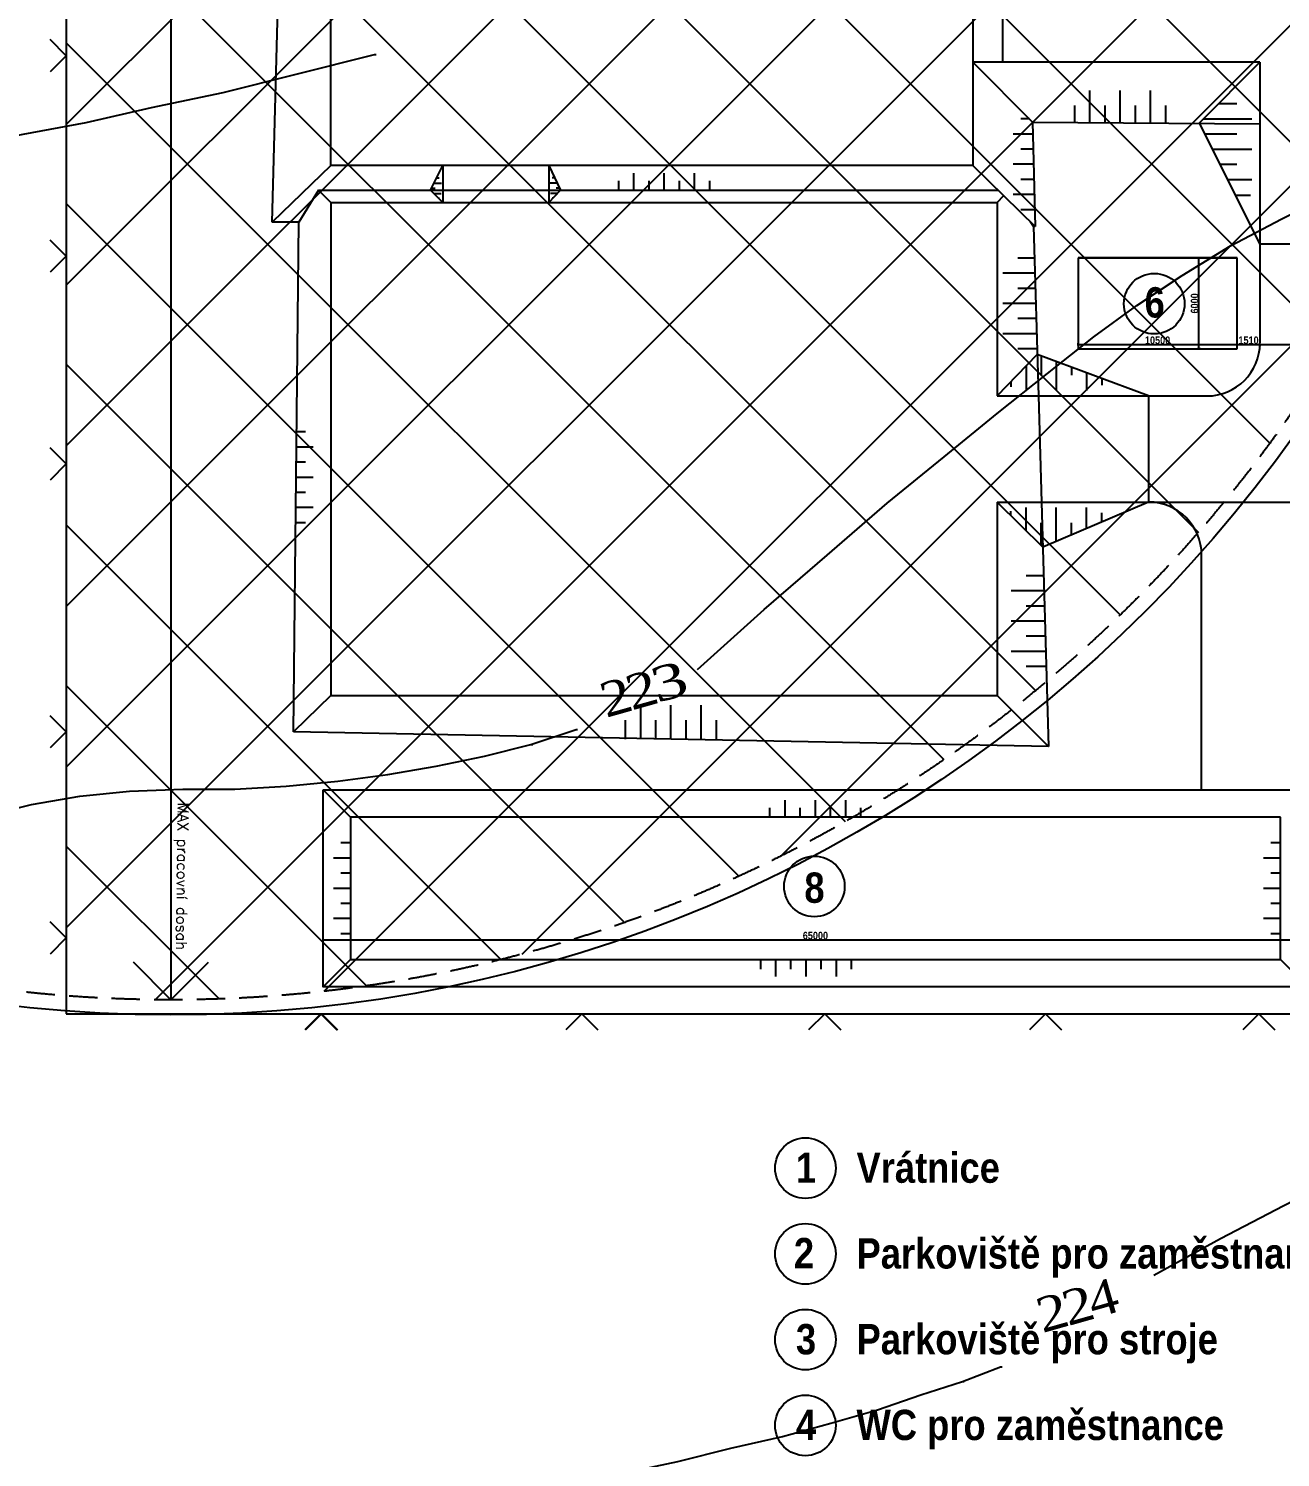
# Model space of a CAD drawing. Header units: millimetres. Extents: x -51 to 2999949, y -1641567 to 415040.
# Drawn here: x 2865723 to 2948370, y 150395 to 244712 of the extents above; entities that cross this region are included whole.
import ezdxf

# ---------------------------------------------------------------- set-up
doc = ezdxf.new("R2010")
doc.units = ezdxf.units.MM
doc.header["$LTSCALE"] = 75
doc.header["$MEASUREMENT"] = 0
doc.linetypes.add('ČÁRKOVANÁ', pattern=[0.75, 0.5, -0.25])
doc.layers.get('0').update_dxf_attribs({"linetype": 'CONTINUOUS'})
for name, color, linetype in [('cesty', 161, 'CONTINUOUS'), ('max dosah ramene', 210, 'CONTINUOUS'), ('objekt A+B', 10, 'CONTINUOUS'), ('objekt C', 30, 'CONTINUOUS'), ('plot', 11, 'CONTINUOUS'), ('svahování', 80, 'CONTINUOUS'), ('TEXT hloubky ŘEZ', 255, 'CONTINUOUS'), ('zařízení staveniště', 7, 'CONTINUOUS'), ('žákaz jeřáb', 10, 'CONTINUOUS')]:
    doc.layers.add(name, color=color, linetype=linetype)
doc.layers.add('texty', color=255, linetype='CONTINUOUS', lineweight=15)
doc.styles.add('romans', font='romans.shx')
doc.styles.add('TIMESNEWROMAN', font='times.ttf')
doc.styles.add('zařízení stavby', font='ariblk.ttf', dxfattribs={"width": 0.75, "height": 2000})
doc.styles.add('ŘEZ HLOUBKY', font='ariblk.ttf', dxfattribs={"width": 0.75, "height": 500})
doc.dimstyles.new('koty', dxfattribs={"dimscale": 0, "dimtxt": 500, "dimasz": 100, "dimexe": 100, "dimexo": 1000, "dimgap": 25, "dimtad": 1, "dimdec": 3, "dimrnd": 5, "dimzin": 12, "dimdsep": 46, "dimtxsty": 'ŘEZ HLOUBKY', "dimblk": 'ARCHTICK', "dimcen": 150, "dimdle": 65, "dimclrd": 256, "dimclre": 256, "dimclrt": 141, "dimadec": 0, "dimazin": 0, "dimtfac": 1, "dimtdec": 3, "dimtmove": 2, "dimatfit": 2, "dimldrblk": 'DOTSMALL', "dimfxl": 100, "dimfxlon": 1, "dimtolj": 1, "dimtzin": 0, "dimarcsym": 0})

# ---------------------------------------------------------------- blocks, each defined once
blk = doc.blocks.new('_ArchTick')
at = {"color": 0, "linetype": 'ByBlock', "const_width": 0.15}
blk.add_lwpolyline([(-0.5, -0.5), (0.5, 0.5)], dxfattribs=at)
blk = doc.blocks.new('*D249')
at = {"layer": 'zařízení staveniště', "lineweight": -2, "transparency": 16777216}
for p, q in [((2943088, 229571), (2942888, 229571)), ((2942988, 223506), (2942988, 229636)), ((2943088, 223571), (2942888, 223571))]:
    blk.add_line(p, q, dxfattribs=at)
at = {"layer": 'zařízení staveniště', "lineweight": -2, "transparency": 16777216, "xscale": 100, "yscale": 100, "zscale": 100}
for p, rotation in [((2942988, 229571), 90), ((2942988, 223571), 270)]:
    blk.add_blockref('_ArchTick', p, dxfattribs=dict(at, rotation=rotation))
at = {"layer": 'zařízení staveniště', "color": 141, "transparency": 16777216, "insert": (2942704, 226571), "char_height": 500, "attachment_point": 5, "rotation": 90, "style": 'ŘEZ HLOUBKY'}
blk.add_mtext('\\A1;6000', dxfattribs=at)
blk = doc.blocks.new('_DotSmall')
at = {"color": 0, "linetype": 'ByBlock', "const_width": 0.5}
blk.add_lwpolyline([(-0.0625, 0, 1), (0.0625, 0, 1)], format="xyb", close=True, dxfattribs=at)
blk = doc.blocks.new('*D250')
at = {"layer": 'zařízení staveniště', "lineweight": -2, "transparency": 16777216}
for p, q in [((2934946, 223854), (2945576, 223854)), ((2935011, 223854), (2935011, 223954)), ((2945511, 223854), (2945511, 223954))]:
    blk.add_line(p, q, dxfattribs=at)
at = {"layer": 'zařízení staveniště', "lineweight": -2, "transparency": 16777216, "xscale": 100, "yscale": 100, "zscale": 100, "rotation": 180}
blk.add_blockref('_ArchTick', (2935011, 223854), dxfattribs=at)
at = {"layer": 'zařízení staveniště', "lineweight": -2, "transparency": 16777216, "xscale": 100, "yscale": 100, "zscale": 100}
blk.add_blockref('_ArchTick', (2945511, 223854), dxfattribs=at)
at = {"layer": 'zařízení staveniště', "color": 141, "transparency": 16777216, "insert": (2940261, 224137), "char_height": 500, "attachment_point": 5, "style": 'ŘEZ HLOUBKY'}
blk.add_mtext('\\A1;10500', dxfattribs=at)
blk = doc.blocks.new('*D251')
at = {"layer": 'zařízení staveniště', "lineweight": -2, "transparency": 16777216}
for p, q in [((2945446, 223854), (2947085, 223854)), ((2945511, 223854), (2945511, 223954)), ((2947020, 223854), (2947020, 223754))]:
    blk.add_line(p, q, dxfattribs=at)
at = {"layer": 'zařízení staveniště', "lineweight": -2, "transparency": 16777216, "xscale": 100, "yscale": 100, "zscale": 100, "rotation": 180}
blk.add_blockref('_ArchTick', (2945511, 223854), dxfattribs=at)
at = {"layer": 'zařízení staveniště', "lineweight": -2, "transparency": 16777216, "xscale": 100, "yscale": 100, "zscale": 100}
blk.add_blockref('_ArchTick', (2947020, 223854), dxfattribs=at)
at = {"layer": 'zařízení staveniště', "color": 141, "transparency": 16777216, "insert": (2946265, 224137), "char_height": 500, "attachment_point": 5, "style": 'ŘEZ HLOUBKY'}
blk.add_mtext('\\A1;1510', dxfattribs=at)
blk = doc.blocks.new('*D244')
at = {"layer": 'zařízení staveniště', "lineweight": -2, "transparency": 16777216}
for p, q in [((2946955, 223854), (2954085, 223854)), ((2947020, 223854), (2947020, 223754)), ((2954020, 223854), (2954020, 223754))]:
    blk.add_line(p, q, dxfattribs=at)
at = {"layer": 'zařízení staveniště', "lineweight": -2, "transparency": 16777216, "xscale": 100, "yscale": 100, "zscale": 100, "rotation": 180}
blk.add_blockref('_ArchTick', (2947020, 223854), dxfattribs=at)
at = {"layer": 'zařízení staveniště', "lineweight": -2, "transparency": 16777216, "xscale": 100, "yscale": 100, "zscale": 100}
blk.add_blockref('_ArchTick', (2954020, 223854), dxfattribs=at)
at = {"layer": 'zařízení staveniště', "color": 141, "transparency": 16777216, "insert": (2950520, 224137), "char_height": 500, "attachment_point": 5, "style": 'ŘEZ HLOUBKY'}
blk.add_mtext('\\A1;7000', dxfattribs=at)
blk = doc.blocks.new('*D254')
at = {"layer": 'zařízení staveniště', "lineweight": -2, "transparency": 16777216}
for p, q in [((2885105, 184557), (2950235, 184557)), ((2885170, 184457), (2885170, 184657)), ((2950170, 184457), (2950170, 184657))]:
    blk.add_line(p, q, dxfattribs=at)
at = {"layer": 'zařízení staveniště', "lineweight": -2, "transparency": 16777216, "xscale": 100, "yscale": 100, "zscale": 100, "rotation": 180}
blk.add_blockref('_ArchTick', (2885170, 184557), dxfattribs=at)
at = {"layer": 'zařízení staveniště', "lineweight": -2, "transparency": 16777216, "xscale": 100, "yscale": 100, "zscale": 100}
blk.add_blockref('_ArchTick', (2950170, 184557), dxfattribs=at)
at = {"layer": 'zařízení staveniště', "color": 141, "transparency": 16777216, "insert": (2917670, 184840), "char_height": 500, "attachment_point": 5, "style": 'ŘEZ HLOUBKY'}
blk.add_mtext('\\A1;65000', dxfattribs=at)
blk = doc.blocks.new('*U237')
at = {"layer": 'plot'}
for q in [(-1061, 530), (1061, 530)]:
    blk.add_line((0, -530), q, dxfattribs=at)
blk = doc.blocks.new('*U238')
at = {"layer": 'plot', "color": 0, "linetype": 'ByBlock', "lineweight": -2, "transparency": 16777216}
for p in [(0, 0), (5, 0), (10, 0), (15, 0), (20, 0), (25, 0), (30, 0), (35, 0), (40, 0)]:
    blk.add_blockref('*U237', p, dxfattribs=at)

msp = doc.modelspace()

# ---------------------------------------------------------------- hatches: boundary and pattern name
at = {"layer": 'žákaz jeřáb'}
h = msp.add_hatch(dxfattribs=at)
h.set_pattern_fill('ANSI37', color=256, scale=60000)
h.set_pattern_definition([(45, (-1504317.5, 203952.6), (-5303.301, 5303.301), []), (135, (-1504317.5, 203952.6), (-5303.301, -5303.301), [])])
h.paths.add_polyline_path([(2946881.7648, 324920.1745, 0.1515681099), (2903533.9166, 356001.2066), (2846705.643, 356001.2066, 0.1515681099), (2803357.7949, 324920.1745)], flags=0)
h.paths.add_polyline_path([(2785119.7798, 270604.2697, 1), (2965119.7798, 270604.2697, 1)])
h.paths.add_polyline_path([(2871851.0381, 314478.346), (2953701.3644, 314478.346, 0.1872372138), (2903533.9166, 356001.2066), (2846705.643, 356001.2066, 0.2342791556), (2789948.9938, 299689.2692), (2789948.9938, 241519.2701, 0.2997391397), (2868209.843, 180869.9241), (2868209.843, 284515.909), (2958209.843, 284515.909), (2964038.0923, 284515.909, 0.0825141021), (2954761.2261, 312523.7166), (2951990.8873, 312523.7166), (2871851.0381, 312523.7166)], flags=16)
h.paths.add_polyline_path([(2789948.9938, 299689.2692, 0.0824545533), (2785119.7798, 270604.2697, 0.0824545533), (2789948.9938, 241519.2701)], flags=17)
h.paths.add_polyline_path([(2821497.7357, 252469.9758), (2852845.8431, 252469.9758), (2852845.8431, 257666.3928), (2821497.7357, 257666.3928)], flags=8)
h.paths.add_polyline_path([(2871283.5101, 316115.4455), (2975364.0177, 316115.4455), (2975364.0177, 320089.0948), (2871283.5101, 320089.0948)], flags=9)
h.paths.add_polyline_path([(2803571.9723, 304422.8408), (2880195.2487, 304422.8408), (2880195.2487, 312523.0126), (2803571.9723, 312523.0126)], flags=8)
h.paths.add_polyline_path([(2953517.4973, 306225.2928), (2974784.5058, 306225.2928), (2974784.5058, 312338.6673), (2953517.4973, 312338.6673)], flags=9)
h.paths.add_polyline_path([(2802589.4206, 309061.0528), (2842580.4907, 309061.0528), (2842580.4907, 321287.8655), (2802589.4206, 321287.8655)], flags=8)

# ---------------------------------------------------------------- linework, layer by layer
for points in [[(2817764.3607, 224462.4724), (2824142.6304, 226880.0348), (2830057.954, 228963.2661), (2835664.6577, 230840.7421), (2840834.1397, 232486.732), (2845669.2776, 233798.3908), (2850067.2001, 235007.1785), (2854156.4898, 235881.6352), (2857885.7175, 236421.7346), (2861512.0742, 236987.5257), (2865369.8973, 237733.3673), (2869536.3469, 238504.9529), (2873831.3918, 239507.9722), (2878563.6455, 240485.3), (2883398.7964, 241694.0877), (2888568.2784, 243005.7465), (2888671.1495, 243005.7465)], [(2909889.1768, 202395.7192), (2914287.0994, 206356.4266), (2918453.5358, 209957.0458), (2922414.2432, 213377.6537), (2926169.1821, 216438.1866), (2929666.9564, 219292.9904), (2932984.6802, 221942.0258), (2936045.2262, 224359.6013), (2938900.0038, 226442.8195), (2941883.3964, 228423.1666), (2945072.5313, 230377.796), (2948467.4083, 232152.4009), (2952222.3604, 234004.1592), (2956285.9257, 235650.1491), (2960580.9772, 237296.1651), (2965081.7709, 238942.155), (2965184.642, 238942.155)], [(2898881.5245, 197457.7103), (2901864.9041, 198435.0119), (2901967.7883, 198435.0119)], [(2862823.733, 192725.4436), (2865909.9902, 193497.0161), (2869099.1251, 194037.1024), (2872391.1376, 194371.4466), (2875914.6166, 194500.0354), (2879335.2179, 194500.0354), (2882730.1081, 194705.7907), (2886150.7029, 195040.1349), (2889442.7089, 195477.3632), (2892631.8437, 196017.4495), (2895820.9786, 196686.1509), (2898881.5245, 197457.7103), (2899010.1134, 197457.7103)], [(2940005.9204, 162428.6625), (2944403.843, 164846.2379), (2948595.9972, 167032.3403), (2952659.5756, 169115.5716), (2956491.681, 170890.1635), (2960118.0311, 172536.1665), (2963641.5101, 174079.2983), (2966933.5292, 175390.9572), (2967062.118, 175390.9572)], [(2927377.9699, 155407.4353), (2929898.4164, 156384.75), (2930001.2875, 156384.75)], [(2845797.873, 122358.7477), (2856342.5922, 128068.3291), (2866012.8679, 133109.2222), (2874808.7065, 137507.1317), (2882627.2239, 141133.4818), (2889545.5799, 144194.0278), (2895589.5186, 146611.6032), (2900656.1295, 148386.1951), (2904951.1548, 149363.5098), (2908577.518, 150135.0692), (2912075.2792, 151009.5127), (2915495.8871, 151781.0852), (2918685.022, 152655.5157), (2921771.2726, 153529.9593), (2924626.0633, 154532.9917), (2927377.9699, 155407.4353), (2927480.841, 155407.4353)]]:
    msp.add_lwpolyline(points)
at = {"layer": 'cesty'}
for p, q in [((2947019.7798, 242484.2977), (2942997.2698, 238461.7876)), ((2947019.7798, 242484.2977), (2947019.7798, 223959.2977)), ((2942997.2698, 238461.7876), (2947019.7798, 230484.2977)), ((2947019.7798, 238431.9892), (2947019.7798, 226431.9892)), ((2892262.7267, 234041.3508), (2893069.7798, 235684.2977)), ((2893069.7798, 235684.2977), (2893069.7798, 233234.2977)), ((2900069.7798, 235684.2977), (2900069.7798, 233234.2977)), ((2900069.7798, 235684.2977), (2900848.9011, 234041.3508)), ((2893069.7798, 233234.2977), (2892262.7267, 234041.3508)), ((2900069.7798, 233234.2977), (2900848.9011, 234041.3508)), ((2954019.7798, 230484.2977), (2947019.7798, 230484.2977)), ((2929669.7798, 220459.2977), (2932313.0059, 223197.2844)), ((2939669.7798, 220459.2977), (2932313.0059, 223197.2844)), ((2929669.7798, 220459.2977), (2943519.7798, 220459.2977)), ((2929669.7798, 220459.2977), (2939669.7798, 220459.2977)), ((2929669.7798, 213459.2977), (2960019.7798, 213459.2977)), ((2929669.7798, 213459.2977), (2932680.984, 210475.7891)), ((2939669.7798, 213459.2977), (2932680.984, 210475.7891)), ((2943169.7798, 194459.2977), (2943169.7798, 209959.2977))]:
    msp.add_line(p, q, dxfattribs=at)
for centre, start, end in [((2943519.7798, 223959.2977), 270, 0), ((2939669.7798, 209959.2977), 0, 90)]:
    msp.add_arc(centre, 3500, start, end, dxfattribs=at)
at = {"layer": 'max dosah ramene'}
for p, q in [((2875119.7798, 270604.2697), (2875119.7798, 180604.2697)), ((2875119.7798, 180604.2697), (2872644.9061, 183079.1434)), ((2875119.7798, 180604.2697), (2877594.6536, 183079.1434))]:
    msp.add_line(p, q, dxfattribs=at)
msp.add_circle((2875119.7798, 270604.2697), 91000, dxfattribs=at)
at = {"layer": 'max dosah ramene', "linetype": 'ČÁRKOVANÁ', "ltscale": 50}
msp.add_circle((2875119.7798, 270604.2697), 90000, dxfattribs=at)
at = {"layer": 'objekt A+B'}
for p, q in [((2881800.0449, 231938.1863), (2882896.208, 272494.6339)), ((2885669.7798, 235684.2977), (2885669.7798, 269684.2977)), ((2928069.7798, 269684.2977), (2928069.7798, 242484.2977)), ((2930019.7798, 269684.2977), (2930019.7798, 242484.2977)), ((2947019.7798, 242484.2977), (2928069.7798, 242484.2977)), ((2928069.7798, 242484.2977), (2928069.7798, 235684.2977)), ((2928069.7798, 242484.2977), (2932010.904, 238543.1735)), ((2932010.904, 238543.1735), (2932185.7949, 231646.8748)), ((2932010.904, 238543.1735), (2947019.7798, 238431.9892)), ((2885669.7798, 235684.2977), (2881800.0449, 231938.1863)), ((2928069.7798, 235684.2977), (2885669.7798, 235684.2977)), ((2928069.7798, 235684.2977), (2932185.7949, 231646.8748)), ((2883562.1238, 231927.9986), (2881800.0449, 231938.1863)), ((2932185.7949, 231646.8748), (2932068.576, 231647.5525))]:
    msp.add_line(p, q, dxfattribs=at)
at = {"layer": 'objekt C'}
for p, q in [((2884862.7267, 234041.3508), (2883562.1238, 231927.9986)), ((2885669.7798, 233234.2977), (2884862.7267, 234041.3508)), ((2884862.7267, 234041.3508), (2929744.7083, 234041.3508)), ((2885669.7798, 233234.2977), (2885669.7798, 200684.2977)), ((2885669.7798, 233234.2977), (2929669.7798, 233234.2977)), ((2929669.7798, 233234.2977), (2930106.3972, 233686.568)), ((2929669.7798, 233234.2977), (2929669.7798, 220459.2977)), ((2883206.4049, 198294.1441), (2883562.1238, 231927.9986)), ((2931838.6105, 231987.4301), (2932068.576, 231647.5525)), ((2932068.576, 231647.5525), (2932392.2041, 220459.2977)), ((2929669.7798, 213459.2977), (2929669.7798, 200684.2977)), ((2932594.6839, 213459.2977), (2933061.4127, 197323.8594)), ((2885669.7798, 200684.2977), (2883206.4049, 198294.1441)), ((2885669.7798, 200684.2977), (2929669.7798, 200684.2977)), ((2929669.7798, 200684.2977), (2933061.4127, 197323.8594)), ((2933061.4127, 197323.8594), (2883206.4049, 198294.1441))]:
    msp.add_line(p, q, dxfattribs=at)
at = {"layer": 'plot'}
for p, q in [((2868209.843, 242920.1774), (2867149.1828, 243980.8375)), ((2868209.843, 242920.1774), (2867149.1828, 241859.5172)), ((2868209.843, 229684.2977), (2867149.1828, 230744.9578)), ((2868209.843, 229684.2977), (2867149.1828, 228623.6375)), ((2868209.843, 215974.0609), (2867149.1828, 217034.7211)), ((2868209.843, 215974.0609), (2867149.1828, 214913.4008)), ((2868209.843, 198294.1441), (2867149.1828, 199354.8042)), ((2868209.843, 198294.1441), (2867149.1828, 197233.4839)), ((2868209.843, 184684.2977), (2867149.1828, 185744.9578)), ((2868209.843, 184684.2977), (2867149.1828, 183623.6375)), ((2902246.5343, 179684.2977), (2901185.8741, 178623.6375)), ((2902246.5343, 179684.2977), (2903307.1945, 178623.6375)), ((2918282.9357, 179684.2977), (2917222.2755, 178623.6375)), ((2918282.9357, 179684.2977), (2919343.5959, 178623.6375)), ((2932860.0852, 179684.2977), (2931799.425, 178623.6375)), ((2932860.0852, 179684.2977), (2933920.7453, 178623.6375)), ((2946943.3081, 179684.2977), (2945882.6479, 178623.6375)), ((2946943.3081, 179684.2977), (2948003.9683, 178623.6375))]:
    msp.add_line(p, q, dxfattribs=at)
msp.add_lwpolyline([(2868209.843, 179684.2977), (2958209.843, 179684.2977), (2958209.843, 284515.909), (2868209.843, 284515.909)], close=True, dxfattribs=at)
at = {"layer": 'svahování'}
for p, q in [((2935794.6452, 238515.1439), (2935794.6452, 240632.4464)), ((2937794.6452, 238500.3281), (2937794.6452, 240632.4464)), ((2939794.6452, 238485.5123), (2939794.6452, 240632.4464)), ((2934794.6452, 238522.5518), (2934794.6452, 239632.4464)), ((2936794.6452, 238507.736), (2936794.6452, 239632.4464)), ((2938794.6452, 238492.9202), (2938794.6452, 239632.4464)), ((2940794.6452, 238478.1044), (2940794.6452, 239632.4464)), ((2944295.0067, 239759.5245), (2945490.6182, 239759.5245)), ((2931801.9215, 238752.156), (2931225.2647, 238752.156)), ((2943295.0067, 238759.5245), (2946490.6182, 238759.5245)), ((2932030.9643, 237752.156), (2930725.2647, 237752.156)), ((2943351.3736, 237759.5245), (2945490.6182, 237759.5245)), ((2932056.3244, 236752.156), (2931225.2647, 236752.156)), ((2943855.6062, 236759.5245), (2946490.6182, 236759.5245)), ((2892666.2533, 234862.8242), (2892840.027, 234862.8242)), ((2900459.3405, 234862.8242), (2900299.5327, 234862.8242)), ((2905692.883, 234037.8604), (2905692.883, 235162.8604)), ((2907692.883, 234037.8604), (2907692.883, 235162.8604)), ((2909692.883, 234037.8604), (2909692.883, 235162.8604)), ((2932081.6845, 235752.156), (2930725.2647, 235752.156)), ((2944359.8387, 235759.5245), (2945490.6182, 235759.5245)), ((2892325.8146, 234169.781), (2892577.1723, 234169.781)), ((2892494.2318, 234512.6339), (2892974.3306, 234512.6339)), ((2900625.4084, 234512.6339), (2900165.2291, 234512.6339)), ((2900787.9967, 234169.781), (2900562.3874, 234169.781)), ((2904692.883, 234037.8604), (2904692.883, 234662.8604)), ((2906692.883, 234037.8604), (2906692.883, 234662.8604)), ((2908692.883, 234037.8604), (2908692.883, 234662.8604)), ((2910692.883, 234037.8604), (2910692.883, 234662.8604)), ((2932107.0447, 234752.156), (2931225.2647, 234752.156)), ((2944864.0713, 234759.5245), (2946490.6182, 234759.5245)), ((2892483.8852, 233820.1923), (2892961.921, 233820.1923)), ((2892781.0239, 233523.0536), (2892857.9501, 233523.0536)), ((2900635.3969, 233820.1923), (2900177.6387, 233820.1923)), ((2900348.542, 233523.0536), (2900281.6096, 233523.0536)), ((2932132.4048, 233752.156), (2930725.2647, 233752.156)), ((2946388.8586, 233703.1099), (2945396.7499, 233703.1099)), ((2932157.7649, 232752.156), (2931225.2647, 232752.156)), ((2932128.8189, 229564.8759), (2931038.812, 229564.8759)), ((2932157.7446, 228564.8759), (2930038.812, 228564.8759)), ((2932186.6703, 227564.8759), (2931038.812, 227564.8759)), ((2932215.596, 226564.8759), (2930038.812, 226564.8759)), ((2932244.5217, 225564.8759), (2931038.812, 225564.8759)), ((2932273.4474, 224564.8759), (2930038.812, 224564.8759)), ((2932288.812, 223564.8759), (2931038.812, 223564.8759)), ((2932574.9784, 223099.7855), (2932574.9784, 221828.5771)), ((2933574.9784, 222727.6133), (2933574.9784, 220828.5771)), ((2931574.9784, 222432.7983), (2931574.9784, 220828.5771)), ((2934574.9784, 222355.4411), (2934574.9784, 221828.5771)), ((2935574.9784, 221983.2689), (2935574.9784, 220828.5771)), ((2930574.9784, 221396.9479), (2930574.9784, 221064.2081)), ((2936574.9784, 221611.0967), (2936574.9784, 221182.3805)), ((2883415.993, 218111.0713), (2884009.2644, 218111.0713)), ((2883384.2644, 217111.0713), (2884509.2644, 217111.0713)), ((2883384.2644, 216111.0713), (2884009.2644, 216111.0713)), ((2883384.2644, 215111.0713), (2884509.2644, 215111.0713)), ((2883384.2644, 214111.0713), (2884009.2644, 214111.0713)), ((2883384.2644, 213111.0713), (2884509.2644, 213111.0713)), ((2930574.9784, 212562.4247), (2930574.9784, 212854.3872)), ((2931574.9784, 211571.6223), (2931574.9784, 213090.0182)), ((2933574.9784, 210857.4342), (2933574.9784, 213090.0182)), ((2935574.9784, 211711.2318), (2935574.9784, 213090.0182)), ((2936574.9784, 212138.1306), (2936574.9784, 212736.2149)), ((2883384.2644, 212111.0713), (2884009.2644, 212111.0713)), ((2932574.9784, 210580.8198), (2932574.9784, 212090.0182)), ((2934574.9784, 211284.333), (2934574.9784, 212090.0182)), ((2932735.3264, 208597.0995), (2931591.5468, 208597.0995)), ((2932764.2521, 207597.0995), (2930591.5468, 207597.0995)), ((2932793.1778, 206597.0995), (2931591.5468, 206597.0995)), ((2932841.5468, 205597.0995), (2930591.5468, 205597.0995)), ((2932841.5468, 204597.0995), (2931591.5468, 204597.0995)), ((2932841.5468, 203597.0995), (2930591.5468, 203597.0995)), ((2932841.5468, 202597.0995), (2931591.5468, 202597.0995)), ((2906133.9088, 197809.0017), (2906133.9088, 200059.0017)), ((2908133.9088, 197809.0017), (2908133.9088, 200059.0017)), ((2910133.9088, 197809.0017), (2910133.9088, 200059.0017)), ((2905133.9088, 197809.0017), (2905133.9088, 199059.0017)), ((2907133.9088, 197809.0017), (2907133.9088, 199059.0017)), ((2909133.9088, 197809.0017), (2909133.9088, 199059.0017)), ((2911133.9088, 197809.0017), (2911133.9088, 199059.0017)), ((2915669.7798, 192659.7109), (2915669.7798, 193784.7109)), ((2917669.7798, 192659.7109), (2917669.7798, 193784.7109)), ((2919669.7798, 192659.7109), (2919669.7798, 193784.7109)), ((2914669.7798, 192691.4396), (2914669.7798, 193284.7109)), ((2916669.7798, 192659.7109), (2916669.7798, 193284.7109)), ((2918669.7798, 192659.7109), (2918669.7798, 193284.7109)), ((2920669.7798, 192659.7109), (2920669.7798, 193284.7109)), ((2886969.3666, 190959.2977), (2886344.3666, 190959.2977)), ((2948370.1931, 190959.2977), (2947745.1931, 190959.2977)), ((2886969.3666, 189959.2977), (2885844.3666, 189959.2977)), ((2948370.1931, 189959.2977), (2947245.1931, 189959.2977)), ((2886969.3666, 188959.2977), (2886344.3666, 188959.2977)), ((2948370.1931, 188959.2977), (2947745.1931, 188959.2977)), ((2886969.3666, 187959.2977), (2885844.3666, 187959.2977)), ((2948370.1931, 187959.2977), (2947245.1931, 187959.2977)), ((2886969.3666, 186959.2977), (2886344.3666, 186959.2977)), ((2948370.1931, 186959.2977), (2947745.1931, 186959.2977)), ((2886969.3666, 185959.2977), (2885844.3666, 185959.2977)), ((2948370.1931, 185959.2977), (2947245.1931, 185959.2977)), ((2886937.638, 184959.2977), (2886344.3666, 184959.2977)), ((2948338.4644, 184959.2977), (2947745.1931, 184959.2977)), ((2914036.038, 183258.8844), (2914036.038, 182633.8844)), ((2915036.038, 183258.8844), (2915036.038, 182133.8844)), ((2916036.038, 183258.8844), (2916036.038, 182633.8844)), ((2917036.038, 183258.8844), (2917036.038, 182133.8844)), ((2918036.038, 183258.8844), (2918036.038, 182633.8844)), ((2919036.038, 183258.8844), (2919036.038, 182133.8844)), ((2920036.038, 183227.1558), (2920036.038, 182633.8844))]:
    msp.add_line(p, q, dxfattribs=at)
at = {"layer": 'TEXT hloubky ŘEZ'}
for p, q in [((2932392.2041, 220459.2977), (2932594.6839, 213459.2977)), ((2939669.7798, 220459.2977), (2939669.7798, 213459.2977))]:
    msp.add_line(p, q, dxfattribs=at)
at = {"layer": 'zařízení staveniště'}
for p, q in [((2935010.904, 229570.8612), (2945510.904, 229570.8612)), ((2945510.904, 229570.8612), (2935010.904, 229570.8612)), ((2935010.904, 229570.8612), (2935010.904, 223570.8612)), ((2945510.904, 223570.8612), (2945510.904, 229570.8612)), ((2935010.904, 223570.8612), (2945510.904, 223570.8612)), ((2885169.7798, 194459.2977), (2886969.3666, 192659.7109)), ((2948370.1931, 192659.7109), (2886969.3666, 192659.7109)), ((2886969.3666, 192659.7109), (2886969.3666, 183258.8844)), ((2948370.1931, 183258.8844), (2948370.1931, 192659.7109)), ((2885169.7798, 181459.2977), (2886969.3666, 183258.8844)), ((2886969.3666, 183258.8844), (2948370.1931, 183258.8844)), ((2950169.7798, 181459.2977), (2948370.1931, 183258.8844))]:
    msp.add_line(p, q, dxfattribs=at)
msp.add_lwpolyline([(2885169.7798, 194459.2977), (2950169.7798, 194459.2977), (2950169.7798, 181459.2977), (2885169.7798, 181459.2977)], close=True, dxfattribs=at)
for centre in [(2940039.9136, 226552.584), (2917599.7923, 188086.9379), (2917008.6439, 169491.8571), (2917008.6439, 163831.0183), (2917008.6439, 158170.1795), (2917008.6439, 152509.3408)]:
    msp.add_circle(centre, 2000, dxfattribs=at)

# ---------------------------------------------------------------- block references
at = {"layer": 'plot', "xscale": -1, "rotation": 180}
msp.add_blockref('*U238', (2885019.7798, 179153.9676), dxfattribs=at)

# ---------------------------------------------------------------- texts
at = {"char_height": 2289.83564, "attachment_point": 7, "rotation": 15.800195223, "style": 'TIMESNEWROMAN'}
for s, insert, width in [('\\W1.35;3', (2907213.7695, 200159.0839), 3263.015794), ('\\W1.16;2', (2905541.9703, 199696.177), 3047.345227), ('\\W1.16;2', (2903844.6103, 199207.487), 3047.345227), ('\\W1.16;2', (2934346.7804, 159060.275), 3047.345227), ('\\W1.13;4', (2936018.5534, 159549.0566), 3009.2889), ('\\W1.16;2', (2932649.3811, 158597.512), 3047.345227)]:
    msp.add_mtext(s, dxfattribs=dict(at, insert=insert, width=width))
at = {"layer": 'texty', "ltscale": 20, "extrusion": (-3.41695e-16, -1.89722e-16, -1), "style": 'romans', "text_generation_flag": 2}
msp.add_text('MAX pracovní dosah', height=714.617347, rotation=90.712872845, dxfattribs=at).set_placement((-2875580.9348, 193616.3395))
at = {"layer": 'zařízení staveniště', "char_height": 2000, "attachment_point": 1, "style": 'zařízení stavby'}
for s, width, heights, insert in [('6', 5155.681041, [0], (2939400.3276, 227638.4542)), ('8', 5155.681041, [0], (2916940.7627, 189003.7737)), ('1', 5155.681041, [0], (2916384.2605, 170522.9202)), ('Vrátnice', 5155.681041, [0], (2920384.2605, 170522.9202)), ('2', 5155.681041, [0], (2916248.8439, 164882.0277)), ('Parkoviště pro zaměstnance', 33433.685785, [1611.2489], (2920384.2605, 164862.0814)), ('3', 5155.681041, [0], (2916384.2605, 159201.2426)), ('Parkoviště pro stroje', 27109.301917, [3022.0785], (2920384.2605, 159201.2426)), ('4', 5155.681041, [0], (2916384.2605, 153540.4039)), ('WC pro zaměstnance', 27327.381912, [466.3939], (2920384.2605, 153540.4039))]:
    msp.add_mtext_dynamic_manual_height_columns(s, width=width, gutter_width=10000, heights=heights, dxfattribs=dict(at, insert=insert))

# ---------------------------------------------------------------- dimensions: what is measured, and where the dimension line sits
at = {"layer": 'zařízení staveniště'}
dim = msp.add_linear_dim(base=(2942987.6872, 229570.8612), p1=(2945510.904, 223570.8612), p2=(2945510.904, 229570.8612), angle=90, dimstyle='koty', override={"dimscale": 1}, dxfattribs=at)
dim.commit()
dim.dimension.update_dxf_attribs({"geometry": '*D249', "text_midpoint": (2942704.1606, 226570.8612)})
for base, p1, p2, picture, middle in [((2945510.904, 223853.6197), (2935010.904, 223570.8612), (2945510.904, 223570.8612), '*D250', (2940260.904, 224137.1463)), ((2947019.7798, 223853.6197), (2945510.904, 223570.8612), (2947019.7798, 223959.2977), '*D251', (2946265.3419, 224137.1463)), ((2954019.7798, 223853.6197), (2947019.7798, 223959.2977), (2954019.7798, 223959.2977), '*D244', (2950519.7798, 224137.1463)), ((2950169.7798, 184556.928), (2885169.7798, 181459.2977), (2950169.7798, 181459.2977), '*D254', (2917669.7798, 184840.4546))]:
    dim = msp.add_linear_dim(base=base, p1=p1, p2=p2, dimstyle='koty', override={"dimscale": 1}, dxfattribs=at)
    dim.commit()
    dim.dimension.update_dxf_attribs({"geometry": picture, "text_midpoint": middle})

doc.saveas('drawing.dxf')
